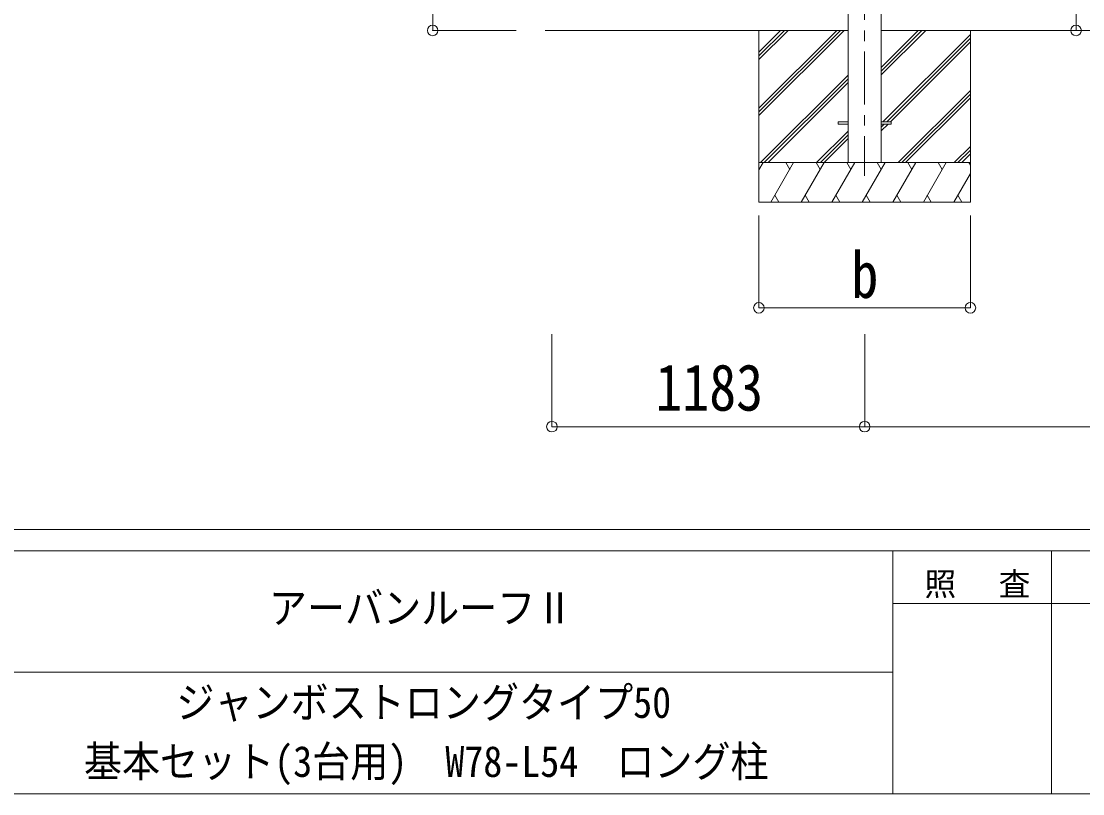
# Model space of a CAD drawing. Units: millimetres at full size, sheet at 1:40; details may follow other scales. Extents: x -11243 to 77708, y -7760 to 25636.
# Drawn here: x 305 to 4320, y -7760 to -4835 of the extents above; entities that cross this region are included whole.
import ezdxf
from ezdxf.enums import TextEntityAlignment as Align

# ---------------------------------------------------------------- set-up
doc = ezdxf.new("R2010")
doc.units = ezdxf.units.MM
doc.header["$LTSCALE"] = 40
doc.header["$PDMODE"] = 32
doc.header["$PDSIZE"] = 40
doc.linetypes.add('CHAIN1', pattern=[8, 5, -1, 1, -1])
for name, color, linetype, lineweight in [('0-0_0', 7, 'Continuous', 9), ('0-1_本体', 5, 'CHAIN1', 9), ('0-3_ELV2', 4, 'Continuous', 9), ('0-6_OTH_LINE', 6, 'Continuous', 9), ('F-0_240', 7, 'Continuous', 9)]:
    doc.layers.add(name, color=color, linetype=linetype, lineweight=lineweight)
doc.styles.add('ＭＳ ゴシック', font='')
doc.styles.get('ＭＳ ゴシック').set_extended_font_data('MS Gothic')

msp = doc.modelspace()

# ---------------------------------------------------------------- linework, layer by layer
at = {"layer": '0-0_0'}
for p, q in [((2286.6, -4870.41), (3432.65, -4870.41)), ((3095.15, -4870.41), (3095.15, -5520.41)), ((3095.15, -5164.58), (3389.33, -4870.41)), ((3095.15, -5178.72), (3403.47, -4870.41)), ((3095.15, -5192.87), (3417.62, -4870.41)), ((3095.15, -4980.74), (3205.48, -4870.41)), ((3095.15, -4966.59), (3191.34, -4870.41)), ((3095.15, -4952.45), (3177.2, -4870.41)), ((3557.65, -5038.74), (3725.98, -4870.41)), ((3557.65, -5024.59), (3711.84, -4870.41)), ((3557.65, -5010.45), (3697.7, -4870.41)), ((3557.65, -4870.41), (6532.7, -4870.41)), ((3564.33, -5215.91), (3895.15, -4885.09)), ((3895.15, -4870.41), (3895.15, -5520.41)), ((3578.47, -5215.91), (3895.15, -4899.23)), ((3592.61, -5215.91), (3895.15, -4913.37)), ((3101.46, -5370.41), (3432.65, -5039.22)), ((3115.6, -5370.41), (3432.65, -5053.36)), ((3129.75, -5370.41), (3432.65, -5067.5)), ((3621.96, -5370.41), (3895.15, -5097.22)), ((3636.1, -5370.41), (3895.15, -5111.36)), ((3650.25, -5370.41), (3895.15, -5125.5)), ((3432.65, -5251.35), (3313.59, -5370.41)), ((3557.65, -5250.87), (3583.61, -5224.91)), ((3557.65, -5236.72), (3569.47, -5224.91)), ((3327.74, -5370.41), (3432.65, -5265.49)), ((3341.88, -5370.41), (3432.65, -5279.63)), ((3834.09, -5370.41), (3895.15, -5309.35)), ((3848.24, -5370.41), (3895.15, -5323.49)), ((3862.38, -5370.41), (3895.15, -5337.63)), ((3895.15, -5370.41), (3095.15, -5370.41)), ((3095.15, -5397.91), (3111.03, -5370.41)), ((3139.9, -5520.41), (3226.5, -5370.41)), ((3211.5, -5396.39), (3196.5, -5370.41)), ((3255.37, -5520.41), (3341.97, -5370.41)), ((3326.97, -5396.39), (3311.97, -5370.41)), ((3370.84, -5520.41), (3457.44, -5370.41)), ((3442.44, -5396.39), (3427.44, -5370.41)), ((3486.31, -5520.41), (3572.91, -5370.41)), ((3557.91, -5396.39), (3542.91, -5370.41)), ((3601.78, -5520.41), (3688.38, -5370.41)), ((3673.38, -5396.39), (3658.38, -5370.41)), ((3717.25, -5520.41), (3803.85, -5370.41)), ((3773.85, -5370.41), (3788.85, -5396.39)), ((3889.32, -5370.41), (3895.15, -5380.51)), ((3832.72, -5520.41), (3895.15, -5412.27)), ((3154.9, -5494.43), (3169.9, -5520.41)), ((3270.37, -5494.43), (3285.37, -5520.41)), ((3385.84, -5494.43), (3400.84, -5520.41)), ((3501.31, -5494.43), (3516.31, -5520.41)), ((3616.78, -5494.43), (3631.78, -5520.41)), ((3732.25, -5494.43), (3747.25, -5520.41)), ((3847.72, -5494.43), (3862.72, -5520.41)), ((3095.15, -5520.41), (3895.15, -5520.41))]:
    msp.add_line(p, q, dxfattribs=at)
at = {"layer": '0-1_本体'}
msp.add_line((3495.15, -2070.58), (3495.15, -5421.02), dxfattribs=at)
at = {"layer": '0-3_ELV2'}
for p, q in [((3432.65, -5370.41), (3432.65, -2371.51)), ((3557.65, -2371.51), (3557.65, -5370.41)), ((3395.15, -5215.91), (3432.65, -5215.91)), ((3395.15, -5215.91), (3395.15, -5224.91)), ((3557.65, -5215.91), (3595.15, -5215.91)), ((3595.15, -5215.91), (3595.15, -5224.91)), ((3395.15, -5224.91), (3432.65, -5224.91)), ((3557.65, -5224.91), (3595.15, -5224.91))]:
    msp.add_line(p, q, dxfattribs=at)
at = {"layer": '0-6_OTH_LINE'}
for p, q in [((1861.12, -4870.41), (1861.12, -2156.63)), ((4294.82, -2370.41), (4294.82, -4870.41)), ((1861.12, -4870.41), (2177.36, -4870.41)), ((4294.82, -4870.41), (3654.8, -4870.41)), ((3095.15, -5920.41), (3095.15, -5571.41)), ((3895.15, -5920.41), (3895.15, -5571.41)), ((3095.15, -5920.41), (3895.15, -5920.41)), ((2312.2, -6370.41), (2312.2, -6020.41)), ((3495.2, -6370.41), (3495.2, -6020.41)), ((2312.2, -6370.41), (3495.2, -6370.41)), ((3495.2, -6370.41), (6595.2, -6370.41))]:
    msp.add_line(p, q, dxfattribs=at)
for p in [(1861.12, -4870.41), (4294.82, -4870.41), (3095.15, -5920.41), (3895.15, -5920.41), (2312.2, -6370.41), (3495.2, -6370.41)]:
    msp.add_point(p, dxfattribs=at)
at = {"layer": 'F-0_240', "color": 5}
for p, q in [((-11242.74, -6760), (10677.26, -6760)), ((-11242.74, -6840), (7121.58, -6840)), ((3601.58, -6840), (3601.58, -7760)), ((4201.58, -6840), (4201.58, -7760)), ((3601.58, -7040), (6001.58, -7040)), ((-4598.42, -7300), (3601.58, -7300)), ((-11242.74, -7760), (10677.26, -7760))]:
    msp.add_line(p, q, dxfattribs=at)

# ---------------------------------------------------------------- texts
at = {"layer": '0-6_OTH_LINE', "color": 7, "style": 'ＭＳ ゴシック', "width": 0.85}
for s, p in [('b', (3445.15, -5935.41)), ('1183', (2703.7, -6362.41))]:
    msp.add_text(s, height=176, dxfattribs=at).set_placement(p, align=Align.BOTTOM_LEFT)
at = {"layer": 'F-0_240', "style": 'ＭＳ ゴシック', "width": 0.9}
for s, p in [('アーバンルーフⅡ', (1241.58, -7150)), ('ジャンボストロングタイプ50', (891.58, -7507.84)), ('基本セット(3台用)\u3000W78-L54\u3000ロング柱', (541.58, -7731.34))]:
    msp.add_text(s, height=117.3, dxfattribs=at).set_placement(p, align=Align.BOTTOM_LEFT)
at = {"layer": 'F-0_240', "insert": (3721.58, -7020), "char_height": 87.98, "attachment_point": 7, "style": 'ＭＳ ゴシック'}
msp.add_mtext('\\T1.17;照\u3000査', dxfattribs=at)

doc.saveas('drawing.dxf')
